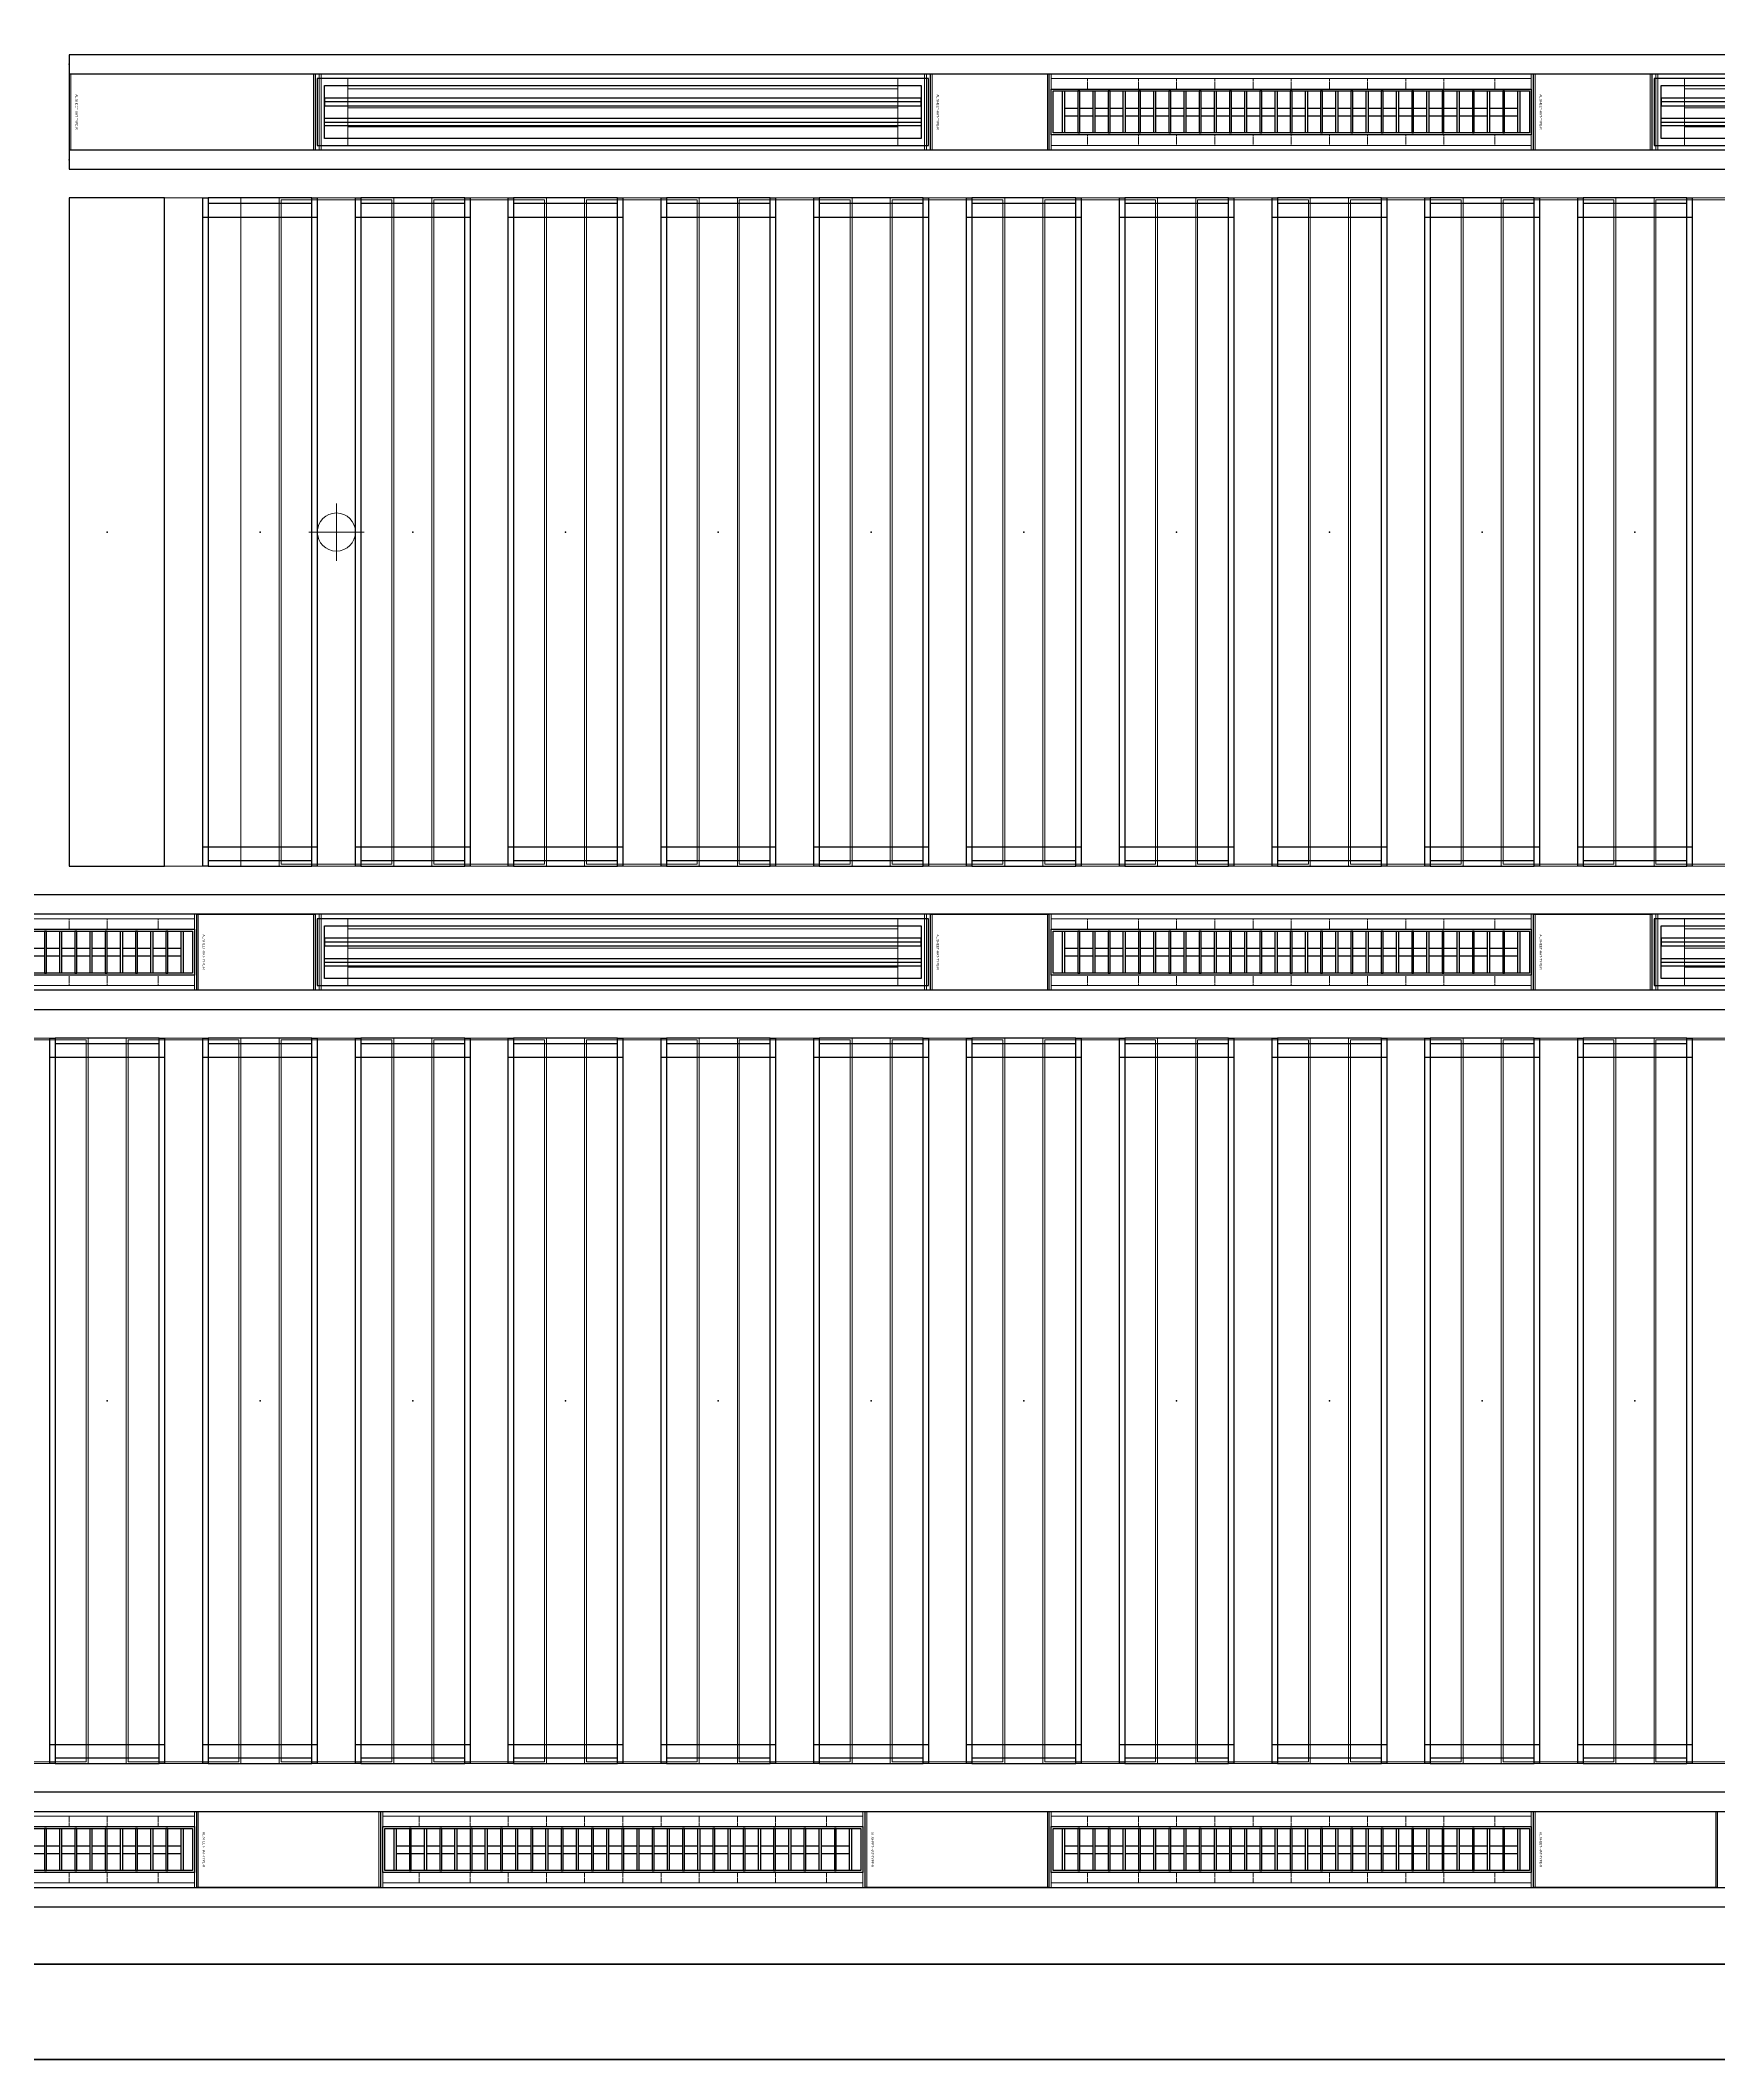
# Model space of a CAD drawing. Header units: millimetres. Extents: x 813027 to 1148939, y -931049 to -10.
# Drawn here: x 904365 to 908759, y -114885 to -109598 of the extents above; entities that cross this region are included whole.
import ezdxf
from ezdxf.enums import TextEntityAlignment as Align

# ---------------------------------------------------------------- set-up
doc = ezdxf.new("R2010")
doc.units = ezdxf.units.MM
doc.linetypes.add('DPA_Hidden 50', pattern=[3, 2, -1])
for name, color, linetype in [('000 - WIPEOUT', 250, 'Continuous'), ('001 - ASCESSORIES', 1, 'Continuous'), ('A04_TUBE SERIES', 2, 'Continuous'), ('A11_ALU.SOLID SHEET', 7, 'Continuous')]:
    doc.layers.add(name, color=color, linetype=linetype)
for name, color, linetype, lineweight in [('A-CLNG', 2, 'Continuous', 9), ('A-DETL-GENF', 2, 'Continuous', 9), ('A-GLAZ-CURT', 2, 'Continuous', 9), ('E-LITE-EQPM', 2, 'Continuous', 9), ('WALL-E', 2, 'Continuous', 25)]:
    doc.layers.add(name, color=color, linetype=linetype, lineweight=lineweight)

# ---------------------------------------------------------------- blocks, each defined once
blk = doc.blocks.new('LGF_DL_SAA_LowPower_DL1a - LGF_DL_SAA_LowPower_DL1a-10661083-4160 - LOWER PLATFORM LEVEL - REFLECTED CEILING GENERAL PLAN')
at = {"layer": 'A-DETL-GENF'}
for p, q in [((0, 75), (0, -75)), ((72.5, 0), (-72.5, 0))]:
    blk.add_line(p, q, dxfattribs=at)
blk.add_circle((0, 0), 50, dxfattribs=at)
blk = doc.blocks.new('DPA_CP_Metal Ceiling Panel - Vertical Panel with Gap-13988918-4160 - LOWER PLATFORM LEVEL - REFLECTED CEILING GENERAL PLAN')
at = {"layer": 'A-GLAZ-CURT'}
for p, q in [((994596.3, -114111.8), (994596.3, -112211.8)), ((994596.3, -112211.8), (994896.3, -112211.8)), ((994596.3, -114111.8), (994596.3, -112211.8)), ((994596.3, -112211.8), (994896.3, -112211.8)), ((994896.3, -112211.8), (994596.3, -112211.8)), ((994596.3, -112211.8), (994596.3, -114111.8)), ((994896.3, -112211.8), (994596.3, -112211.8)), ((994596.3, -112211.8), (994596.3, -114111.8)), ((994596.3, -114111.8), (994596.3, -112211.8)), ((994596.3, -112211.8), (994896.3, -112211.8)), ((994601.3, -114106.8), (994601.3, -112216.8)), ((994601.3, -112216.8), (994891.3, -112216.8)), ((994891.3, -112216.8), (994891.3, -114106.8)), ((994896.3, -114111.8), (994896.3, -112211.8)), ((994896.3, -112211.8), (994896.3, -114111.8)), ((994896.3, -114111.8), (994896.3, -112211.8)), ((994896.3, -114111.8), (994896.3, -112211.8)), ((994896.3, -112211.8), (994896.3, -114111.8)), ((994596.3, -114111.8), (994896.3, -114111.8)), ((994896.3, -114111.8), (994596.3, -114111.8)), ((994596.3, -114111.8), (994896.3, -114111.8)), ((994596.3, -114111.8), (994896.3, -114111.8)), ((994896.3, -114111.8), (994596.3, -114111.8)), ((994601.3, -114106.8), (994891.3, -114106.8))]:
    blk.add_line(p, q, dxfattribs=at)
blk = doc.blocks.new('DPA_CP_Metal Ceiling Panel - Vertical Panel with Gap-V5-4160 - LOWER PLATFORM LEVEL - REFLECTED CEILING GENERAL PLAN')
at = {"layer": 'A-GLAZ-CURT'}
for p, q in [((907396.3, -112211.8), (907396.3, -114111.8)), ((907696.3, -112211.8), (907396.3, -112211.8)), ((907396.3, -114111.8), (907396.3, -112211.8)), ((907396.3, -112211.8), (907396.3, -114111.8)), ((907696.3, -112211.8), (907396.3, -112211.8)), ((907396.3, -112211.8), (907396.3, -114111.8)), ((907396.3, -114111.8), (907396.3, -112211.8)), ((907396.3, -112211.8), (907696.3, -112211.8)), ((907401.3, -114106.8), (907401.3, -112216.8)), ((907691.3, -112216.8), (907401.3, -112216.8)), ((907401.9, -112211.8), (907696.3, -112211.8)), ((907696.3, -112211.8), (907401.9, -112211.8)), ((907691.3, -112216.8), (907691.3, -114106.8)), ((907696.3, -112211.8), (907696.3, -114111.8)), ((907696.3, -112211.8), (907696.3, -114111.8)), ((907696.3, -114111.8), (907696.3, -112211.8)), ((907696.3, -114111.8), (907696.3, -112211.8)), ((907696.3, -112211.8), (907696.3, -114111.8)), ((907696.3, -114111.8), (907396.3, -114111.8)), ((907396.3, -114111.8), (907696.3, -114111.8)), ((907696.3, -114111.8), (907396.3, -114111.8)), ((907691.3, -114106.8), (907401.3, -114106.8)), ((907696.3, -114111.8), (907401.9, -114111.8)), ((907401.9, -114111.8), (907696.3, -114111.8))]:
    blk.add_line(p, q, dxfattribs=at)
blk = doc.blocks.new('DPA_CP_Metal Ceiling Panel - Vertical Panel with Gap-23421458-4160 - LOWER PLATFORM LEVEL - REFLECTED CEILING GENERAL PLAN')
at = {"layer": 'A-GLAZ-CURT'}
for p, q in [((914196.3, -110011.8), (914196.3, -111761.8)), ((914496.3, -110011.8), (914196.3, -110011.8)), ((914196.3, -111761.8), (914196.3, -110011.8)), ((914196.3, -110011.8), (914496.3, -110011.8)), ((914196.3, -110011.8), (914196.3, -111761.8)), ((914496.3, -110011.8), (914196.3, -110011.8)), ((914496.3, -110011.8), (914196.3, -110011.8)), ((914196.3, -110011.8), (914196.3, -111761.8)), ((914196.3, -111761.8), (914196.3, -110011.8)), ((914196.3, -110011.8), (914496.3, -110011.8)), ((914201.3, -111756.8), (914201.3, -110016.8)), ((914491.3, -110016.8), (914201.3, -110016.8)), ((914491.3, -110016.8), (914491.3, -111756.8)), ((914496.3, -110011.8), (914496.3, -111761.8)), ((914496.3, -110011.8), (914496.3, -111761.8)), ((914496.3, -111761.8), (914496.3, -110011.8)), ((914496.3, -111761.8), (914496.3, -110011.8)), ((914496.3, -110011.8), (914496.3, -111761.8)), ((914496.3, -111761.8), (914196.3, -111761.8)), ((914496.3, -111761.8), (914196.3, -111761.8)), ((914196.3, -111761.8), (914496.3, -111761.8)), ((914196.3, -111761.8), (914496.3, -111761.8)), ((914496.3, -111761.8), (914196.3, -111761.8)), ((914491.3, -111756.8), (914201.3, -111756.8))]:
    blk.add_line(p, q, dxfattribs=at)
blk = doc.blocks.new('DPA_CP_Metal Ceiling Panel - Vertical Panel with Gap-V7-4160 - LOWER PLATFORM LEVEL - REFLECTED CEILING GENERAL PLAN')
at = {"layer": 'A-GLAZ-CURT'}
for p, q in [((907396.3, -110011.8), (907396.3, -111761.8)), ((907696.3, -110011.8), (907396.3, -110011.8)), ((907396.3, -111761.8), (907396.3, -110011.8)), ((907396.3, -110011.8), (907396.3, -111761.8)), ((907696.3, -110011.8), (907396.3, -110011.8)), ((907396.3, -110011.8), (907396.3, -111761.8)), ((907396.3, -111761.8), (907396.3, -110011.8)), ((907396.3, -110011.8), (907696.3, -110011.8)), ((907401.3, -111756.8), (907401.3, -110016.8)), ((907691.3, -110016.8), (907401.3, -110016.8)), ((907401.9, -110011.8), (907696.3, -110011.8)), ((907696.3, -110011.8), (907401.9, -110011.8)), ((907691.3, -110016.8), (907691.3, -111756.8)), ((907696.3, -110011.8), (907696.3, -111761.8)), ((907696.3, -110011.8), (907696.3, -111761.8)), ((907696.3, -111761.8), (907696.3, -110011.8)), ((907696.3, -111761.8), (907696.3, -110011.8)), ((907696.3, -110011.8), (907696.3, -111761.8)), ((907696.3, -111761.8), (907396.3, -111761.8)), ((907396.3, -111761.8), (907696.3, -111761.8)), ((907696.3, -111761.8), (907396.3, -111761.8)), ((907691.3, -111756.8), (907401.3, -111756.8)), ((907696.3, -111761.8), (907401.9, -111761.8)), ((907401.9, -111761.8), (907696.3, -111761.8))]:
    blk.add_line(p, q, dxfattribs=at)
blk = doc.blocks.new('DPA_CP_Metal Ceiling Luminaire1 - Linear Luminaire 2-14739897-4160 - LOWER PLATFORM LEVEL - REFLECTED CEILING GENERAL PLAN')
at = {"layer": 'A-GLAZ-CURT'}
for p, q in [((901767.8, -114474.3), (901767.8, -114199.3)), ((901767.8, -114199.3), (903024.8, -114199.3)), ((901767.8, -114199.3), (901767.8, -114474.3)), ((903024.8, -114199.3), (901767.8, -114199.3)), ((901767.8, -114199.3), (903024.8, -114199.3)), ((903024.8, -114199.3), (903024.8, -114474.3)), ((903024.8, -114474.3), (903024.8, -114199.3)), ((901767.8, -114249.3), (901767.8, -114474.3)), ((901767.8, -114249.3), (903024.8, -114249.3)), ((903024.8, -114249.3), (903024.8, -114474.3)), ((901767.8, -114424.3), (903024.8, -114424.3)), ((903024.8, -114474.3), (901767.8, -114474.3)), ((903024.8, -114474.3), (901767.8, -114474.3)), ((901767.8, -114474.3), (903024.8, -114474.3))]:
    blk.add_line(p, q, dxfattribs=at)
at = {"layer": 'A-GLAZ-CURT', "linetype": 'DPA_Hidden 50'}
for p, q in [((901862.8, -114249.3), (901862.8, -114424.3)), ((901996.3, -114249.3), (901996.3, -114424.3)), ((902096.3, -114249.3), (902096.3, -114424.3)), ((902196.3, -114249.3), (902196.3, -114424.3)), ((902296.3, -114249.3), (902296.3, -114424.3)), ((902396.3, -114249.3), (902396.3, -114424.3)), ((902496.3, -114249.3), (902496.3, -114424.3)), ((902596.3, -114249.3), (902596.3, -114424.3)), ((902696.3, -114249.3), (902696.3, -114424.3)), ((902796.3, -114249.3), (902796.3, -114424.3)), ((902929.8, -114249.3), (902929.8, -114424.3))]:
    blk.add_line(p, q, dxfattribs=at)
blk = doc.blocks.new('DPA_CP_Metal Ceiling Panel - Horizontal with Gap-V11-4160 - LOWER PLATFORM LEVEL - REFLECTED CEILING GENERAL PLAN')
at = {"layer": 'A-GLAZ-CURT'}
for p, q in [((904779.8, -114474.3), (904779.8, -114199.3)), ((904779.8, -114199.3), (905262.8, -114199.3)), ((904779.8, -114474.3), (904779.8, -114199.3)), ((904779.8, -114199.3), (905257.2, -114199.3)), ((905262.8, -114199.3), (904779.8, -114199.3)), ((904779.8, -114199.3), (904779.8, -114474.3)), ((905257.2, -114199.3), (904779.8, -114199.3)), ((904779.8, -114199.3), (904779.8, -114474.3)), ((904779.8, -114474.3), (904779.8, -114199.3)), ((904779.8, -114199.3), (905262.8, -114199.3)), ((904784.8, -114469.3), (904784.8, -114204.3)), ((904784.8, -114204.3), (905257.8, -114204.3)), ((905257.8, -114204.3), (905257.8, -114469.3)), ((905262.8, -114474.3), (905262.8, -114199.3)), ((905262.8, -114199.3), (905262.8, -114474.3)), ((905262.8, -114474.3), (905262.8, -114199.3)), ((905262.8, -114474.3), (905262.8, -114199.3)), ((905262.8, -114199.3), (905262.8, -114474.3)), ((904779.8, -114474.3), (905262.8, -114474.3)), ((905257.2, -114474.3), (904779.8, -114474.3)), ((904779.8, -114474.3), (905262.8, -114474.3)), ((904779.8, -114474.3), (905257.2, -114474.3)), ((905262.8, -114474.3), (904779.8, -114474.3)), ((904784.8, -114469.3), (905257.8, -114469.3))]:
    blk.add_line(p, q, dxfattribs=at)
blk = doc.blocks.new('DPA_CP_Metal Ceiling Panel - Horizontal with Gap-20306943-4160 - LOWER PLATFORM LEVEL - REFLECTED CEILING GENERAL PLAN')
at = {"layer": 'A-GLAZ-CURT'}
for p, q in [((910029.8, -114474.3), (910029.8, -114199.3)), ((910029.8, -114199.3), (910512.8, -114199.3)), ((910029.8, -114474.3), (910029.8, -114199.3)), ((910029.8, -114199.3), (910512.8, -114199.3)), ((910512.8, -114199.3), (910029.8, -114199.3)), ((910029.8, -114199.3), (910029.8, -114474.3)), ((910512.8, -114199.3), (910029.8, -114199.3)), ((910029.8, -114199.3), (910029.8, -114474.3)), ((910029.8, -114474.3), (910029.8, -114199.3)), ((910029.8, -114199.3), (910512.8, -114199.3)), ((910034.8, -114469.3), (910034.8, -114204.3)), ((910034.8, -114204.3), (910507.8, -114204.3)), ((910507.8, -114204.3), (910507.8, -114469.3)), ((910512.8, -114474.3), (910512.8, -114199.3)), ((910512.8, -114199.3), (910512.8, -114474.3)), ((910512.8, -114474.3), (910512.8, -114199.3)), ((910512.8, -114474.3), (910512.8, -114199.3)), ((910512.8, -114199.3), (910512.8, -114474.3)), ((910029.8, -114474.3), (910512.8, -114474.3)), ((910512.8, -114474.3), (910029.8, -114474.3)), ((910029.8, -114474.3), (910512.8, -114474.3)), ((910029.8, -114474.3), (910512.8, -114474.3)), ((910512.8, -114474.3), (910029.8, -114474.3)), ((910034.8, -114469.3), (910507.8, -114469.3))]:
    blk.add_line(p, q, dxfattribs=at)
blk = doc.blocks.new('DPA_CP_Metal Ceiling Panel - Horizontal with Gap-20309434-4160 - LOWER PLATFORM LEVEL - REFLECTED CEILING GENERAL PLAN')
at = {"layer": 'A-GLAZ-CURT'}
for p, q in [((904446.3, -109924.3), (904446.3, -109649.3)), ((904446.3, -109649.3), (905091.3, -109649.3)), ((904446.3, -109924.3), (904446.3, -109649.3)), ((904446.3, -109649.3), (905091.3, -109649.3)), ((905091.3, -109649.3), (904446.3, -109649.3)), ((904446.3, -109649.3), (904446.3, -109924.3)), ((905091.3, -109649.3), (904446.3, -109649.3)), ((904446.3, -109649.3), (904446.3, -109924.3)), ((904446.3, -109924.3), (904446.3, -109649.3)), ((904446.3, -109649.3), (905091.3, -109649.3)), ((904451.3, -109919.3), (904451.3, -109654.3)), ((904451.3, -109654.3), (905086.3, -109654.3)), ((905086.3, -109654.3), (905086.3, -109919.3)), ((905091.3, -109924.3), (905091.3, -109649.3)), ((905091.3, -109649.3), (905091.3, -109924.3)), ((905091.3, -109924.3), (905091.3, -109649.3)), ((905091.3, -109924.3), (905091.3, -109649.3)), ((905091.3, -109649.3), (905091.3, -109924.3)), ((904446.3, -109924.3), (905091.3, -109924.3)), ((905091.3, -109924.3), (904446.3, -109924.3)), ((904446.3, -109924.3), (905091.3, -109924.3)), ((904446.3, -109924.3), (905091.3, -109924.3)), ((905091.3, -109924.3), (904446.3, -109924.3)), ((904451.3, -109919.3), (905086.3, -109919.3))]:
    blk.add_line(p, q, dxfattribs=at)
blk = doc.blocks.new('DPA_CP_Metal Ceiling Luminaire2 - Linear Luminaire 2-14763311-4160 - LOWER PLATFORM LEVEL - REFLECTED CEILING GENERAL PLAN')
at = {"layer": 'A-GLAZ-CURT'}
for p, q in [((907017.8, -109924.3), (907017.8, -109649.3)), ((907017.8, -109649.3), (908274.8, -109649.3)), ((907017.8, -109649.3), (907017.8, -109924.3)), ((908274.8, -109649.3), (907017.8, -109649.3)), ((907017.8, -109649.3), (908274.8, -109649.3)), ((908274.8, -109649.3), (908274.8, -109924.3)), ((908274.8, -109924.3), (908274.8, -109649.3)), ((907017.8, -109699.3), (907017.8, -109924.3)), ((907017.8, -109699.3), (908274.8, -109699.3)), ((908274.8, -109699.3), (908274.8, -109924.3)), ((907017.8, -109874.3), (908274.8, -109874.3)), ((908274.8, -109924.3), (907017.8, -109924.3)), ((908274.8, -109924.3), (907017.8, -109924.3)), ((907017.8, -109924.3), (908274.8, -109924.3))]:
    blk.add_line(p, q, dxfattribs=at)
at = {"layer": 'A-GLAZ-CURT', "linetype": 'DPA_Hidden 50'}
for p, q in [((907112.8, -109699.3), (907112.8, -109874.3)), ((907246.3, -109699.3), (907246.3, -109874.3)), ((907346.3, -109699.3), (907346.3, -109874.3)), ((907446.3, -109699.3), (907446.3, -109874.3)), ((907546.3, -109699.3), (907546.3, -109874.3)), ((907646.3, -109699.3), (907646.3, -109874.3)), ((907746.3, -109699.3), (907746.3, -109874.3)), ((907846.3, -109699.3), (907846.3, -109874.3)), ((907946.3, -109699.3), (907946.3, -109874.3)), ((908046.3, -109699.3), (908046.3, -109874.3)), ((908179.8, -109699.3), (908179.8, -109874.3))]:
    blk.add_line(p, q, dxfattribs=at)
blk = doc.blocks.new('DPA_CP_Metal Ceiling Panel - Horizontal with Gap-20308794-4160 - LOWER PLATFORM LEVEL - REFLECTED CEILING GENERAL PLAN')
at = {"layer": 'A-GLAZ-CURT'}
for p, q in [((910201.3, -109924.3), (910201.3, -109649.3)), ((910201.3, -109649.3), (910512.8, -109649.3)), ((910201.3, -109924.3), (910201.3, -109649.3)), ((910201.3, -109649.3), (910512.8, -109649.3)), ((910512.8, -109649.3), (910201.3, -109649.3)), ((910201.3, -109649.3), (910201.3, -109924.3)), ((910512.8, -109649.3), (910201.3, -109649.3)), ((910201.3, -109649.3), (910201.3, -109924.3)), ((910201.3, -109924.3), (910201.3, -109649.3)), ((910201.3, -109649.3), (910512.8, -109649.3)), ((910206.3, -109919.3), (910206.3, -109654.3)), ((910206.3, -109654.3), (910507.8, -109654.3)), ((910507.8, -109654.3), (910507.8, -109919.3)), ((910512.8, -109924.3), (910512.8, -109649.3)), ((910512.8, -109649.3), (910512.8, -109924.3)), ((910512.8, -109924.3), (910512.8, -109649.3)), ((910512.8, -109924.3), (910512.8, -109649.3)), ((910512.8, -109649.3), (910512.8, -109924.3)), ((910201.3, -109924.3), (910512.8, -109924.3)), ((910512.8, -109924.3), (910201.3, -109924.3)), ((910201.3, -109924.3), (910512.8, -109924.3)), ((910201.3, -109924.3), (910512.8, -109924.3)), ((910512.8, -109924.3), (910201.3, -109924.3)), ((910206.3, -109919.3), (910507.8, -109919.3))]:
    blk.add_line(p, q, dxfattribs=at)
blk = doc.blocks.new('DPA_CP_Metal Ceiling Air Supply - Linear Diffuser Air Supply-14762131-4160 - LOWER PLATFORM LEVEL - REFLECTED CEILING GENERAL PLAN')
at = {"layer": 'A-GLAZ-CURT'}
h = blk.add_hatch(dxfattribs=at)
h.set_pattern_fill('FP_13', color=256, style=0, pattern_type=2)
h.set_pattern_definition([(180, (909396.33, -109824.28), (6e-15, 50), [])])
h.paths.add_polyline_path([(908676.3, -109874.3), (910116.3, -109874.3), (910116.3, -109699.3), (908676.3, -109699.3)])
for p, q in [((908601.3, -109924.3), (908601.3, -109649.3)), ((908601.3, -109649.3), (910191.3, -109649.3)), ((908601.3, -109924.3), (908601.3, -109649.3)), ((908601.3, -109649.3), (910191.3, -109649.3)), ((910191.3, -109649.3), (908601.3, -109649.3)), ((908601.3, -109649.3), (908601.3, -109924.3)), ((910191.3, -109649.3), (908601.3, -109649.3)), ((908601.3, -109649.3), (908601.3, -109924.3)), ((908601.3, -109924.3), (908601.3, -109649.3)), ((908601.3, -109649.3), (910191.3, -109649.3)), ((908606.3, -109919.3), (908606.3, -109654.3)), ((908606.3, -109654.3), (910186.3, -109654.3)), ((910186.3, -109654.3), (910186.3, -109919.3)), ((910191.3, -109924.3), (910191.3, -109649.3)), ((910191.3, -109649.3), (910191.3, -109924.3)), ((910191.3, -109924.3), (910191.3, -109649.3)), ((910191.3, -109924.3), (910191.3, -109649.3)), ((910191.3, -109649.3), (910191.3, -109924.3)), ((910116.3, -109699.3), (908676.3, -109699.3)), ((908676.3, -109699.3), (908676.3, -109874.3)), ((908676.3, -109874.3), (908676.3, -109699.3)), ((908676.3, -109699.3), (910116.3, -109699.3)), ((908676.3, -109874.3), (908676.3, -109699.3)), ((908676.3, -109699.3), (910116.3, -109699.3)), ((910116.3, -109699.3), (908676.3, -109699.3)), ((908676.3, -109699.3), (908676.3, -109874.3)), ((910116.3, -109874.3), (910116.3, -109699.3)), ((910116.3, -109699.3), (910116.3, -109874.3)), ((910116.3, -109699.3), (910116.3, -109874.3)), ((910116.3, -109874.3), (910116.3, -109699.3)), ((908601.3, -109924.3), (910191.3, -109924.3)), ((910191.3, -109924.3), (908601.3, -109924.3)), ((908601.3, -109924.3), (910191.3, -109924.3)), ((908601.3, -109924.3), (910191.3, -109924.3)), ((910191.3, -109924.3), (908601.3, -109924.3)), ((908606.3, -109919.3), (910186.3, -109919.3)), ((908676.3, -109874.3), (910116.3, -109874.3)), ((910116.3, -109874.3), (908676.3, -109874.3)), ((910116.3, -109874.3), (908676.3, -109874.3)), ((908676.3, -109874.3), (910116.3, -109874.3))]:
    blk.add_line(p, q, dxfattribs=at)
blk = doc.blocks.new('C-2-PP21-AR-4160-01-B_20250829-084021_EXCL')
at = {"layer": 'A-CLNG'}
for p, q in [((-142650, -4670), (-142650, -6420)), ((-142200, -4670), (-142650, -4670)), ((-142650, -4670), (-142200, -4670)), ((-142650, -6420), (-142650, -4670)), ((-142200, -6420), (-142200, -4670)), ((-142200, -4670), (-142200, -6420)), ((-142650, -6420), (-142200, -6420)), ((-142200, -6420), (-142650, -6420))]:
    blk.add_line(p, q, dxfattribs=at)
at = {"layer": 'A-GLAZ-CURT'}
for name, p in [('DPA_CP_Metal Ceiling Panel - Horizontal with Gap-20309434-4160 - LOWER PLATFORM LEVEL - REFLECTED CEILING GENERAL PLAN', (-1047096.3, 105341.8)), ('DPA_CP_Metal Ceiling Air Supply - Linear Diffuser Air Supply-14762131-4160 - LOWER PLATFORM LEVEL - REFLECTED CEILING GENERAL PLAN', (-1050596.3, 105341.8)), ('DPA_CP_Metal Ceiling Panel - Horizontal with Gap-20308794-4160 - LOWER PLATFORM LEVEL - REFLECTED CEILING GENERAL PLAN', (-1050596.3, 105341.8)), ('DPA_CP_Metal Ceiling Luminaire2 - Linear Luminaire 2-14763311-4160 - LOWER PLATFORM LEVEL - REFLECTED CEILING GENERAL PLAN', (-1047096.3, 105341.8)), ('DPA_CP_Metal Ceiling Panel - Horizontal with Gap-20308794-4160 - LOWER PLATFORM LEVEL - REFLECTED CEILING GENERAL PLAN', (-1049017.8, 105341.8)), ('DPA_CP_Metal Ceiling Air Supply - Linear Diffuser Air Supply-14762131-4160 - LOWER PLATFORM LEVEL - REFLECTED CEILING GENERAL PLAN', (-1047096.3, 105341.8)), ('DPA_CP_Metal Ceiling Panel - Vertical Panel with Gap-23421458-4160 - LOWER PLATFORM LEVEL - REFLECTED CEILING GENERAL PLAN', (-1056296.3, 105341.8)), ('DPA_CP_Metal Ceiling Panel - Vertical Panel with Gap-23421458-4160 - LOWER PLATFORM LEVEL - REFLECTED CEILING GENERAL PLAN', (-1055896.3, 105341.8)), ('DPA_CP_Metal Ceiling Panel - Vertical Panel with Gap-23421458-4160 - LOWER PLATFORM LEVEL - REFLECTED CEILING GENERAL PLAN', (-1055496.3, 105341.8)), ('DPA_CP_Metal Ceiling Panel - Vertical Panel with Gap-23421458-4160 - LOWER PLATFORM LEVEL - REFLECTED CEILING GENERAL PLAN', (-1055096.3, 105341.8)), ('DPA_CP_Metal Ceiling Panel - Vertical Panel with Gap-23421458-4160 - LOWER PLATFORM LEVEL - REFLECTED CEILING GENERAL PLAN', (-1054696.3, 105341.8)), ('DPA_CP_Metal Ceiling Panel - Vertical Panel with Gap-23421458-4160 - LOWER PLATFORM LEVEL - REFLECTED CEILING GENERAL PLAN', (-1054296.3, 105341.8)), ('DPA_CP_Metal Ceiling Panel - Vertical Panel with Gap-V7-4160 - LOWER PLATFORM LEVEL - REFLECTED CEILING GENERAL PLAN', (-1047096.3, 105341.8)), ('DPA_CP_Metal Ceiling Panel - Vertical Panel with Gap-23421458-4160 - LOWER PLATFORM LEVEL - REFLECTED CEILING GENERAL PLAN', (-1053496.3, 105341.8)), ('DPA_CP_Metal Ceiling Panel - Vertical Panel with Gap-23421458-4160 - LOWER PLATFORM LEVEL - REFLECTED CEILING GENERAL PLAN', (-1053096.3, 105341.8)), ('DPA_CP_Metal Ceiling Panel - Vertical Panel with Gap-23421458-4160 - LOWER PLATFORM LEVEL - REFLECTED CEILING GENERAL PLAN', (-1052696.3, 105341.8)), ('DPA_CP_Metal Ceiling Luminaire1 - Linear Luminaire 2-14739897-4160 - LOWER PLATFORM LEVEL - REFLECTED CEILING GENERAL PLAN', (-1045346.3, 107691.8)), ('DPA_CP_Metal Ceiling Panel - Horizontal with Gap-20308794-4160 - LOWER PLATFORM LEVEL - REFLECTED CEILING GENERAL PLAN', (-1052517.8, 103141.8)), ('DPA_CP_Metal Ceiling Air Supply - Linear Diffuser Air Supply-14762131-4160 - LOWER PLATFORM LEVEL - REFLECTED CEILING GENERAL PLAN', (-1050596.3, 103141.8)), ('DPA_CP_Metal Ceiling Panel - Horizontal with Gap-20308794-4160 - LOWER PLATFORM LEVEL - REFLECTED CEILING GENERAL PLAN', (-1050596.3, 103141.8)), ('DPA_CP_Metal Ceiling Luminaire1 - Linear Luminaire 2-14739897-4160 - LOWER PLATFORM LEVEL - REFLECTED CEILING GENERAL PLAN', (-1041846.3, 107691.8)), ('DPA_CP_Metal Ceiling Panel - Horizontal with Gap-20308794-4160 - LOWER PLATFORM LEVEL - REFLECTED CEILING GENERAL PLAN', (-1049017.8, 103141.8)), ('DPA_CP_Metal Ceiling Air Supply - Linear Diffuser Air Supply-14762131-4160 - LOWER PLATFORM LEVEL - REFLECTED CEILING GENERAL PLAN', (-1047096.3, 103141.8)), ('DPA_CP_Metal Ceiling Panel - Vertical Panel with Gap-V5-4160 - LOWER PLATFORM LEVEL - REFLECTED CEILING GENERAL PLAN', (-1047096.3, 105341.8)), ('DPA_CP_Metal Ceiling Luminaire1 - Linear Luminaire 2-14739897-4160 - LOWER PLATFORM LEVEL - REFLECTED CEILING GENERAL PLAN', (-1045346.3, 105341.8)), ('DPA_CP_Metal Ceiling Panel - Horizontal with Gap-V11-4160 - LOWER PLATFORM LEVEL - REFLECTED CEILING GENERAL PLAN', (-1047096.3, 105341.8)), ('DPA_CP_Metal Ceiling Luminaire1 - Linear Luminaire 2-14739897-4160 - LOWER PLATFORM LEVEL - REFLECTED CEILING GENERAL PLAN', (-1043596.3, 105341.8)), ('DPA_CP_Metal Ceiling Panel - Horizontal with Gap-20306943-4160 - LOWER PLATFORM LEVEL - REFLECTED CEILING GENERAL PLAN', (-1050596.3, 105341.8)), ('DPA_CP_Metal Ceiling Luminaire1 - Linear Luminaire 2-14739897-4160 - LOWER PLATFORM LEVEL - REFLECTED CEILING GENERAL PLAN', (-1041846.3, 105341.8)), ('DPA_CP_Metal Ceiling Panel - Horizontal with Gap-20306943-4160 - LOWER PLATFORM LEVEL - REFLECTED CEILING GENERAL PLAN', (-1048846.3, 105341.8))]:
    blk.add_blockref(name, p, dxfattribs=at)
at = {"layer": 'A-GLAZ-CURT', "rotation": 180}
for p in [(851996.3, -120981.8), (852396.3, -120981.8), (852796.3, -120981.8), (853196.3, -120981.8), (853596.3, -120981.8), (853996.3, -120981.8), (854396.3, -120981.8), (854796.3, -120981.8), (855596.3, -120981.8), (855996.3, -120981.8), (856396.3, -120981.8)]:
    blk.add_blockref('DPA_CP_Metal Ceiling Panel - Vertical Panel with Gap-13988918-4160 - LOWER PLATFORM LEVEL - REFLECTED CEILING GENERAL PLAN', p, dxfattribs=at)
blk = doc.blocks.new('*U493')
at = {"layer": 'A11_ALU.SOLID SHEET', "color": 0}
blk.add_lwpolyline([(483, -98.8), (483, 98.8), (0, 98.8), (0, -98.8)], close=True, dxfattribs=at)
at = {"layer": 'Defpoints', "color": 250}
blk.add_point((0, 0), dxfattribs=at)
blk.add_text('AL.SHEET-HAT-TYPE-R', height=6, rotation=270, dxfattribs=at).set_placement((15, 0), align=Align.BOTTOM_CENTER)
blk = doc.blocks.new('*U485')
at = {"color": 1}
blk.add_wipeout([(628.5, -60), (-628.5, -60), (-628.5, 60), (628.5, 60)], dxfattribs=at).dxf.layer = '000 - WIPEOUT'
at = {"layer": '001 - ASCESSORIES', "color": 0}
blk.add_lwpolyline([(628.5, -60), (-628.5, -60), (-628.5, 60), (628.5, 60)], close=True, dxfattribs=at)
at = {"layer": '001 - ASCESSORIES'}
for points in [[(623.5, -55), (-623.5, -55), (-623.5, 55), (623.5, 55)], [(-593.5, -55), (-598.5, -55), (-598.5, 55), (-593.5, 55)], [(-558.8, -55), (-553.8, -55), (-553.8, 55), (-558.8, 55)], [(-514, -55), (-519, -55), (-519, 55), (-514, 55)], [(-479.3, -55), (-474.3, -55), (-474.3, 55), (-479.3, 55)], [(-434.6, -55), (-439.6, -55), (-439.6, 55), (-434.6, 55)], [(-399.8, -55), (-394.8, -55), (-394.8, 55), (-399.8, 55)], [(-355.1, -55), (-360.1, -55), (-360.1, 55), (-355.1, 55)], [(-320.4, -55), (-315.4, -55), (-315.4, 55), (-320.4, 55)], [(-275.6, -55), (-280.6, -55), (-280.6, 55), (-275.6, 55)], [(-240.9, -55), (-235.9, -55), (-235.9, 55), (-240.9, 55)], [(-196.2, -55), (-201.2, -55), (-201.2, 55), (-196.2, 55)], [(-161.4, -55), (-156.4, -55), (-156.4, 55), (-161.4, 55)], [(-116.7, -55), (-121.7, -55), (-121.7, 55), (-116.7, 55)], [(-82, -55), (-77, -55), (-77, 55), (-82, 55)], [(-37.2, -55), (-42.2, -55), (-42.2, 55), (-37.2, 55)], [(-2.5, -55), (2.5, -55), (2.5, 55), (-2.5, 55)], [(42.2, -55), (37.2, -55), (37.2, 55), (42.2, 55)], [(77, -55), (82, -55), (82, 55), (77, 55)], [(121.7, -55), (116.7, -55), (116.7, 55), (121.7, 55)], [(156.4, -55), (161.4, -55), (161.4, 55), (156.4, 55)], [(201.2, -55), (196.2, -55), (196.2, 55), (201.2, 55)], [(235.9, -55), (240.9, -55), (240.9, 55), (235.9, 55)], [(280.6, -55), (275.6, -55), (275.6, 55), (280.6, 55)], [(315.4, -55), (320.4, -55), (320.4, 55), (315.4, 55)], [(360.1, -55), (355.1, -55), (355.1, 55), (360.1, 55)], [(394.8, -55), (399.8, -55), (399.8, 55), (394.8, 55)], [(439.6, -55), (434.6, -55), (434.6, 55), (439.6, 55)], [(474.3, -55), (479.3, -55), (479.3, 55), (474.3, 55)], [(519, -55), (514, -55), (514, 55), (519, 55)], [(553.8, -55), (558.8, -55), (558.8, 55), (553.8, 55)], [(598.5, -55), (593.5, -55), (593.5, 55), (598.5, 55)]]:
    blk.add_lwpolyline(points, close=True, dxfattribs=at)
for points in [[(-593.5, 10), (-558.8, 10)], [(-553.8, 10), (-519, 10)], [(-514, 10), (-479.3, 10)], [(-474.3, 10), (-439.6, 10)], [(-434.6, 10), (-399.8, 10)], [(-394.8, 10), (-360.1, 10)], [(-355.1, 10), (-320.4, 10)], [(-315.4, 10), (-280.6, 10)], [(-275.6, 10), (-240.9, 10)], [(-235.9, 10), (-201.2, 10)], [(-196.2, 10), (-161.4, 10)], [(-156.4, 10), (-121.7, 10)], [(-116.7, 10), (-82, 10)], [(-77, 10), (-42.2, 10)], [(-37.2, 10), (-2.5, 10)], [(2.5, 10), (37.2, 10)], [(42.2, 10), (77, 10)], [(82, 10), (116.7, 10)], [(121.7, 10), (156.4, 10)], [(161.4, 10), (196.2, 10)], [(201.2, 10), (235.9, 10)], [(240.9, 10), (275.6, 10)], [(280.6, 10), (315.4, 10)], [(320.4, 10), (355.1, 10)], [(360.1, 10), (394.8, 10)], [(399.8, 10), (434.6, 10)], [(439.6, 10), (474.3, 10)], [(479.3, 10), (514, 10)], [(519, 10), (553.8, 10)], [(558.8, 10), (593.5, 10)], [(-593.5, -10), (-558.8, -10)], [(-553.8, -10), (-519, -10)], [(-514, -10), (-479.3, -10)], [(-474.3, -10), (-439.6, -10)], [(-434.6, -10), (-399.8, -10)], [(-394.8, -10), (-360.1, -10)], [(-355.1, -10), (-320.4, -10)], [(-315.4, -10), (-280.6, -10)], [(-275.6, -10), (-240.9, -10)], [(-235.9, -10), (-201.2, -10)], [(-196.2, -10), (-161.4, -10)], [(-156.4, -10), (-121.7, -10)], [(-116.7, -10), (-82, -10)], [(-77, -10), (-42.2, -10)], [(-37.2, -10), (-2.5, -10)], [(2.5, -10), (37.2, -10)], [(42.2, -10), (77, -10)], [(82, -10), (116.7, -10)], [(121.7, -10), (156.4, -10)], [(161.4, -10), (196.2, -10)], [(201.2, -10), (235.9, -10)], [(240.9, -10), (275.6, -10)], [(280.6, -10), (315.4, -10)], [(320.4, -10), (355.1, -10)], [(360.1, -10), (394.8, -10)], [(399.8, -10), (434.6, -10)], [(439.6, -10), (474.3, -10)], [(479.3, -10), (514, -10)], [(519, -10), (553.8, -10)], [(558.8, -10), (593.5, -10)]]:
    blk.add_lwpolyline(points, dxfattribs=at)
blk = doc.blocks.new('*U484')
at = {"layer": '001 - ASCESSORIES', "color": 0, "linetype": 'ByBlock'}
blk.add_lwpolyline([(800, 87.5), (-800, 87.5), (-800, -87.5), (800, -87.5)], close=True, dxfattribs=at)
at = {"layer": '001 - ASCESSORIES', "linetype": 'ByBlock'}
for points in [[(-781.5, 69), (781.5, 69), (781.5, -69), (-781.5, -69)], [(781.5, 36.3), (-781.5, 36.3), (-781.5, 16.3), (781.5, 16.3)], [(-781.5, -16.3), (781.5, -16.3), (781.5, -36.3), (-781.5, -36.3)]]:
    blk.add_lwpolyline(points, close=True, dxfattribs=at)
for points in [[(781.5, 26.3), (-781.5, 26.3)], [(-781.5, -26.3), (781.5, -26.3)]]:
    blk.add_lwpolyline(points, dxfattribs=at)
blk = doc.blocks.new('*U488')
at = {"layer": 'A11_ALU.SOLID SHEET', "color": 0}
blk.add_lwpolyline([(311.5, -98.8), (311.5, 98.8), (0, 98.8), (0, -98.8)], close=True, dxfattribs=at)
at = {"layer": 'Defpoints', "color": 250}
blk.add_point((0, 0), dxfattribs=at)
blk.add_text('AL.SHEET-HAT-TYPE-R', height=6, rotation=270, dxfattribs=at).set_placement((15, 0), align=Align.BOTTOM_CENTER)
blk = doc.blocks.new('*U494')
at = {"layer": 'A11_ALU.SOLID SHEET', "color": 0}
blk.add_lwpolyline([(483, -98.8), (483, 98.8), (0, 98.8), (0, -98.8)], close=True, dxfattribs=at)
at = {"layer": 'Defpoints', "color": 250}
blk.add_point((0, 0), dxfattribs=at)
blk.add_text('AL.SHEET-HAT-TYPE-R', height=6, rotation=270, dxfattribs=at).set_placement((15, 0), align=Align.BOTTOM_CENTER)
blk = doc.blocks.new('*U504')
blk.add_attdef('EXTR.OVL-LENGTH_', (-25, -59.1), '', height=5)
blk.add_wipeout([(-25, 0), (25, 0), (25, 9990), (-25, 9990)]).dxf.layer = '000 - WIPEOUT'
blk.add_point((0, 0))
at = {"layer": 'A04_TUBE SERIES', "color": 0}
blk.add_lwpolyline([(-25, 0), (25, 0), (25, 9990), (-25, 9990)], close=True, dxfattribs=at)
blk = doc.blocks.new('*U502')
blk.add_attdef('EXTR.OVL-LENGTH_', (-25, -59.1), '', height=5)
blk.add_wipeout([(-25, 0), (25, 0), (25, 9990), (-25, 9990)]).dxf.layer = '000 - WIPEOUT'
blk.add_point((0, 0))
at = {"layer": 'A04_TUBE SERIES', "color": 0}
blk.add_lwpolyline([(-25, 0), (25, 0), (25, 9990), (-25, 9990)], close=True, dxfattribs=at)
blk = doc.blocks.new('*U489')
at = {"layer": 'A11_ALU.SOLID SHEET', "color": 0}
blk.add_lwpolyline([(645, -98.8), (645, 98.8), (0, 98.8), (0, -98.8)], close=True, dxfattribs=at)
at = {"layer": 'Defpoints', "color": 250}
blk.add_point((0, 0), dxfattribs=at)
blk.add_text('AL.SHEET-HAT-TYPE-R', height=6, rotation=270, dxfattribs=at).set_placement((15, 0), align=Align.BOTTOM_CENTER)
blk = doc.blocks.new('*U495')
blk.add_attdef('EXTR.OVL-LENGTH_', (-25, -59.1), '', height=5)
blk.add_wipeout([(-25, 0), (25, 0), (25, 134900), (-25, 134900)]).dxf.layer = '000 - WIPEOUT'
at = {"layer": 'A04_TUBE SERIES', "color": 0}
blk.add_lwpolyline([(-25, 0), (25, 0), (25, 134900), (-25, 134900)], close=True, dxfattribs=at)
blk = doc.blocks.new('*U492')
blk.add_attdef('EXTR.OVL-LENGTH_', (-25, -59.1), '', height=5)
blk.add_wipeout([(-25, 0), (25, 0), (25, 134900), (-25, 134900)]).dxf.layer = '000 - WIPEOUT'
at = {"layer": 'A04_TUBE SERIES', "color": 0}
blk.add_lwpolyline([(-25, 0), (25, 0), (25, 134900), (-25, 134900)], close=True, dxfattribs=at)
blk = doc.blocks.new('*U515')
for p, q in [((-900.3, 55450), (-900.3, 55750)), ((900, 55750), (900, 55450)), ((-900.3, 55050), (-900.3, 55350)), ((900, 55350), (900, 55050)), ((-900.3, 54650), (-900.3, 54950)), ((900, 54950), (900, 54650)), ((-900.3, 54250), (-900.3, 54550)), ((900, 54550), (900, 54250)), ((-900.3, 53850), (-900.3, 54150)), ((900, 54150), (900, 53850)), ((-900.3, 53450), (-900.3, 53750)), ((900, 53750), (900, 53450)), ((-900.3, 53050), (-900.3, 53350)), ((900, 53350), (900, 53050)), ((-900.3, 52650), (-900.3, 52950)), ((900, 52950), (900, 52650)), ((-900.3, 52250), (-900.3, 52550)), ((900, 52550), (900, 52250)), ((-900.3, 51850), (-900.3, 52150)), ((900, 52150), (900, 51850)), ((-900.3, 51450), (-900.3, 51750)), ((900, 51750), (900, 51450))]:
    blk.add_line(p, q)
for p in [(0, 55600), (0, 55200), (0, 54800), (0, 54400), (0, 54000), (0, 53600), (0, 53200), (0, 52800), (0, 52400), (0, 52000), (0, 51600)]:
    blk.add_point(p)
at = {"layer": 'A11_ALU.SOLID SHEET', "color": 0}
for points in [[(-950, 55750), (950, 55750), (950, 55736), (-950, 55736)], [(-950, 55464), (-936, 55464), (-936, 55736), (-950, 55736)], [(950, 55736), (936, 55736), (936, 55464), (950, 55464)], [(-950, 55464), (950, 55464), (950, 55450), (-950, 55450)], [(-950, 55350), (950, 55350), (950, 55336), (-950, 55336)], [(-950, 55064), (-936, 55064), (-936, 55336), (-950, 55336)], [(950, 55336), (936, 55336), (936, 55064), (950, 55064)], [(-950, 55064), (950, 55064), (950, 55050), (-950, 55050)], [(-950, 54950), (950, 54950), (950, 54936), (-950, 54936)], [(-950, 54664), (-936, 54664), (-936, 54936), (-950, 54936)], [(950, 54936), (936, 54936), (936, 54664), (950, 54664)], [(-950, 54664), (950, 54664), (950, 54650), (-950, 54650)], [(-950, 54550), (950, 54550), (950, 54536), (-950, 54536)], [(-950, 54264), (-936, 54264), (-936, 54536), (-950, 54536)], [(950, 54536), (936, 54536), (936, 54264), (950, 54264)], [(-950, 54264), (950, 54264), (950, 54250), (-950, 54250)], [(-950, 54150), (950, 54150), (950, 54136), (-950, 54136)], [(-950, 53864), (-936, 53864), (-936, 54136), (-950, 54136)], [(950, 54136), (936, 54136), (936, 53864), (950, 53864)], [(-950, 53864), (950, 53864), (950, 53850), (-950, 53850)], [(-950, 53750), (950, 53750), (950, 53736), (-950, 53736)], [(-950, 53464), (-936, 53464), (-936, 53736), (-950, 53736)], [(950, 53736), (936, 53736), (936, 53464), (950, 53464)], [(-950, 53464), (950, 53464), (950, 53450), (-950, 53450)], [(-950, 53350), (950, 53350), (950, 53336), (-950, 53336)], [(-950, 53064), (-936, 53064), (-936, 53336), (-950, 53336)], [(950, 53336), (936, 53336), (936, 53064), (950, 53064)], [(-950, 53064), (950, 53064), (950, 53050), (-950, 53050)], [(-950, 52950), (950, 52950), (950, 52936), (-950, 52936)], [(-950, 52664), (-936, 52664), (-936, 52936), (-950, 52936)], [(950, 52936), (936, 52936), (936, 52664), (950, 52664)], [(-950, 52664), (950, 52664), (950, 52650), (-950, 52650)], [(-950, 52550), (950, 52550), (950, 52536), (-950, 52536)], [(-950, 52264), (-936, 52264), (-936, 52536), (-950, 52536)], [(950, 52536), (936, 52536), (936, 52264), (950, 52264)], [(-950, 52264), (950, 52264), (950, 52250), (-950, 52250)], [(-950, 52150), (950, 52150), (950, 52136), (-950, 52136)], [(-950, 51864), (-936, 51864), (-936, 52136), (-950, 52136)], [(950, 52136), (936, 52136), (936, 51864), (950, 51864)], [(-950, 51864), (950, 51864), (950, 51850), (-950, 51850)], [(-950, 51750), (950, 51750), (950, 51736), (-950, 51736)], [(-950, 51464), (-936, 51464), (-936, 51736), (-950, 51736)], [(950, 51736), (936, 51736), (936, 51464), (950, 51464)], [(-950, 51464), (950, 51464), (950, 51450), (-950, 51450)]]:
    blk.add_lwpolyline(points, close=True, dxfattribs=at)
blk = doc.blocks.new('*U516')
for p, q in [((-825.3, 4250), (-825.3, 4550)), ((825, 4550), (825, 4250)), ((-825.3, 3850), (-825.3, 4150)), ((825, 4150), (825, 3850)), ((-825.3, 3450), (-825.3, 3750)), ((825, 3750), (825, 3450)), ((-825.3, 3050), (-825.3, 3350)), ((825, 3350), (825, 3050)), ((-825.3, 2650), (-825.3, 2950)), ((825, 2950), (825, 2650)), ((-825.3, 2250), (-825.3, 2550)), ((825, 2550), (825, 2250)), ((-825.3, 1850), (-825.3, 2150)), ((825, 2150), (825, 1850)), ((-825.3, 1450), (-825.3, 1750)), ((825, 1750), (825, 1450)), ((-825.3, 1050), (-825.3, 1350)), ((825, 1350), (825, 1050)), ((-825.3, 650), (-825.3, 950)), ((825, 950), (825, 650))]:
    blk.add_line(p, q)
for p in [(0, 4400), (0, 4000), (0, 3600), (0, 3200), (0, 2800), (0, 2400), (0, 2000), (0, 1600), (0, 1200), (0, 800)]:
    blk.add_point(p)
at = {"layer": 'A11_ALU.SOLID SHEET', "color": 0}
for points in [[(-875, 4550), (875, 4550), (875, 4536), (-875, 4536)], [(-875, 4264), (-861, 4264), (-861, 4536), (-875, 4536)], [(875, 4536), (861, 4536), (861, 4264), (875, 4264)], [(-875, 4264), (875, 4264), (875, 4250), (-875, 4250)], [(-875, 4150), (875, 4150), (875, 4136), (-875, 4136)], [(-875, 3864), (-861, 3864), (-861, 4136), (-875, 4136)], [(875, 4136), (861, 4136), (861, 3864), (875, 3864)], [(-875, 3864), (875, 3864), (875, 3850), (-875, 3850)], [(-875, 3750), (875, 3750), (875, 3736), (-875, 3736)], [(-875, 3464), (-861, 3464), (-861, 3736), (-875, 3736)], [(875, 3736), (861, 3736), (861, 3464), (875, 3464)], [(-875, 3464), (875, 3464), (875, 3450), (-875, 3450)], [(-875, 3350), (875, 3350), (875, 3336), (-875, 3336)], [(-875, 3064), (-861, 3064), (-861, 3336), (-875, 3336)], [(875, 3336), (861, 3336), (861, 3064), (875, 3064)], [(-875, 3064), (875, 3064), (875, 3050), (-875, 3050)], [(-875, 2950), (875, 2950), (875, 2936), (-875, 2936)], [(-875, 2664), (-861, 2664), (-861, 2936), (-875, 2936)], [(875, 2936), (861, 2936), (861, 2664), (875, 2664)], [(-875, 2664), (875, 2664), (875, 2650), (-875, 2650)], [(-875, 2550), (875, 2550), (875, 2536), (-875, 2536)], [(-875, 2264), (-861, 2264), (-861, 2536), (-875, 2536)], [(875, 2536), (861, 2536), (861, 2264), (875, 2264)], [(-875, 2264), (875, 2264), (875, 2250), (-875, 2250)], [(-875, 2150), (875, 2150), (875, 2136), (-875, 2136)], [(-875, 1864), (-861, 1864), (-861, 2136), (-875, 2136)], [(875, 2136), (861, 2136), (861, 1864), (875, 1864)], [(-875, 1864), (875, 1864), (875, 1850), (-875, 1850)], [(-875, 1750), (875, 1750), (875, 1736), (-875, 1736)], [(-875, 1464), (-861, 1464), (-861, 1736), (-875, 1736)], [(875, 1736), (861, 1736), (861, 1464), (875, 1464)], [(-875, 1464), (875, 1464), (875, 1450), (-875, 1450)], [(-875, 1350), (875, 1350), (875, 1336), (-875, 1336)], [(-875, 1064), (-861, 1064), (-861, 1336), (-875, 1336)], [(875, 1336), (861, 1336), (861, 1064), (875, 1064)], [(-875, 1064), (875, 1064), (875, 1050), (-875, 1050)], [(-875, 950), (875, 950), (875, 936), (-875, 936)], [(-875, 664), (-861, 664), (-861, 936), (-875, 936)], [(875, 936), (861, 936), (861, 664), (875, 664)], [(-875, 664), (875, 664), (875, 650), (-875, 650)]]:
    blk.add_lwpolyline(points, close=True, dxfattribs=at)
blk = doc.blocks.new('*U545')
blk.add_point((0, 0))
blk.add_wipeout([(875, 250), (875, 500), (-875, 500), (-875, 250)]).dxf.layer = '000 - WIPEOUT'
blk.add_point((0, 400))
at = {"layer": 'A11_ALU.SOLID SHEET', "color": 0}
blk.add_lwpolyline([(875, 250), (875, 500), (-875, 500), (-875, 250)], close=True, dxfattribs=at)
blk = doc.blocks.new('C-2-PP21-AR-4160-01-B_20250829-084416_NEWCL')
blk.add_lwpolyline([(-19350, -9295), (-154550, -9295), (-154550, -7995), (-154500, -7995), (-154500, -5680), (-154500, -5680), (-142750, -5680), (-142750, -2500), (-132560, -2500), (-132560, -6455), (-117731.4, -6455), (-117731.4, -5800), (-117350, -5800), (-117350, -5345), (-113350, -5345)])
for name, p in [('*U489', (-142650, -4445)), ('*U484', (-141200, -4445)), ('*U488', (-140395, -4445)), ('*U488', (-138816.5, -4445)), ('*U484', (-137700, -4445)), ('*U488', (-142316.5, -6645)), ('*U488', (-140395, -6645)), ('*U488', (-138816.5, -6645)), ('*U484', (-141200, -6645)), ('*U484', (-137700, -6645)), ('*U494', (-142316.5, -8995)), ('*U493', (-138816.5, -8995))]:
    blk.add_blockref(name, p)
at = {"rotation": 90}
for name, p in [('*U516', (-137750, -5545)), ('*U515', (-86950, -7820))]:
    blk.add_blockref(name, p, dxfattribs=at)
at = {"rotation": 270}
for name, p in [('*U504', (-142650, -4320)), ('*U502', (-142650, -4570)), ('*U492', (-154400, -6520)), ('*U492', (-154400, -6770))]:
    blk.add_blockref(name, p, dxfattribs=at)
for p in [(-139450, -4445), (-142950, -6645), (-139450, -6645), (-142950, -8995), (-139450, -8995)]:
    blk.add_blockref('*U485', p)
at = {"layer": 'A11_ALU.SOLID SHEET', "color": 2, "rotation": 90}
blk.add_blockref('*U545', (-142150, -5545), dxfattribs=at)
blk.add_blockref('*U493', (-140566.5, -8995))
at = {"rotation": 270}
for p in [(-154400, -8870), (-154400, -9120)]:
    blk.add_blockref('*U495', p, dxfattribs=at)
blk.add_blockref('*U485', (-141200, -8995))

msp = doc.modelspace()

# ---------------------------------------------------------------- linework, layer by layer
at = {"layer": 'WALL-E'}
for p, q in [((1027740, -114635), (892540, -114635)), ((892540, -114635), (1027740, -114635)), ((1027990, -114885), (892290, -114885)), ((892290, -114885), (1027990, -114885))]:
    msp.add_line(p, q, dxfattribs=at)

# ---------------------------------------------------------------- block references
msp.add_blockref('C-2-PP21-AR-4160-01-B_20250829-084021_EXCL', (1047090, -105340))
at = {"layer": 'E-LITE-EQPM', "rotation": 180}
msp.add_blockref('LGF_DL_SAA_LowPower_DL1a - LGF_DL_SAA_LowPower_DL1a-10661083-4160 - LOWER PLATFORM LEVEL - REFLECTED CEILING GENERAL PLAN', (905140, -110885), dxfattribs=at)

# ---------------------------------------------------------------- next in the draw order: block references
msp.add_blockref('C-2-PP21-AR-4160-01-B_20250829-084416_NEWCL', (1047090, -105340))

doc.saveas('drawing.dxf')
